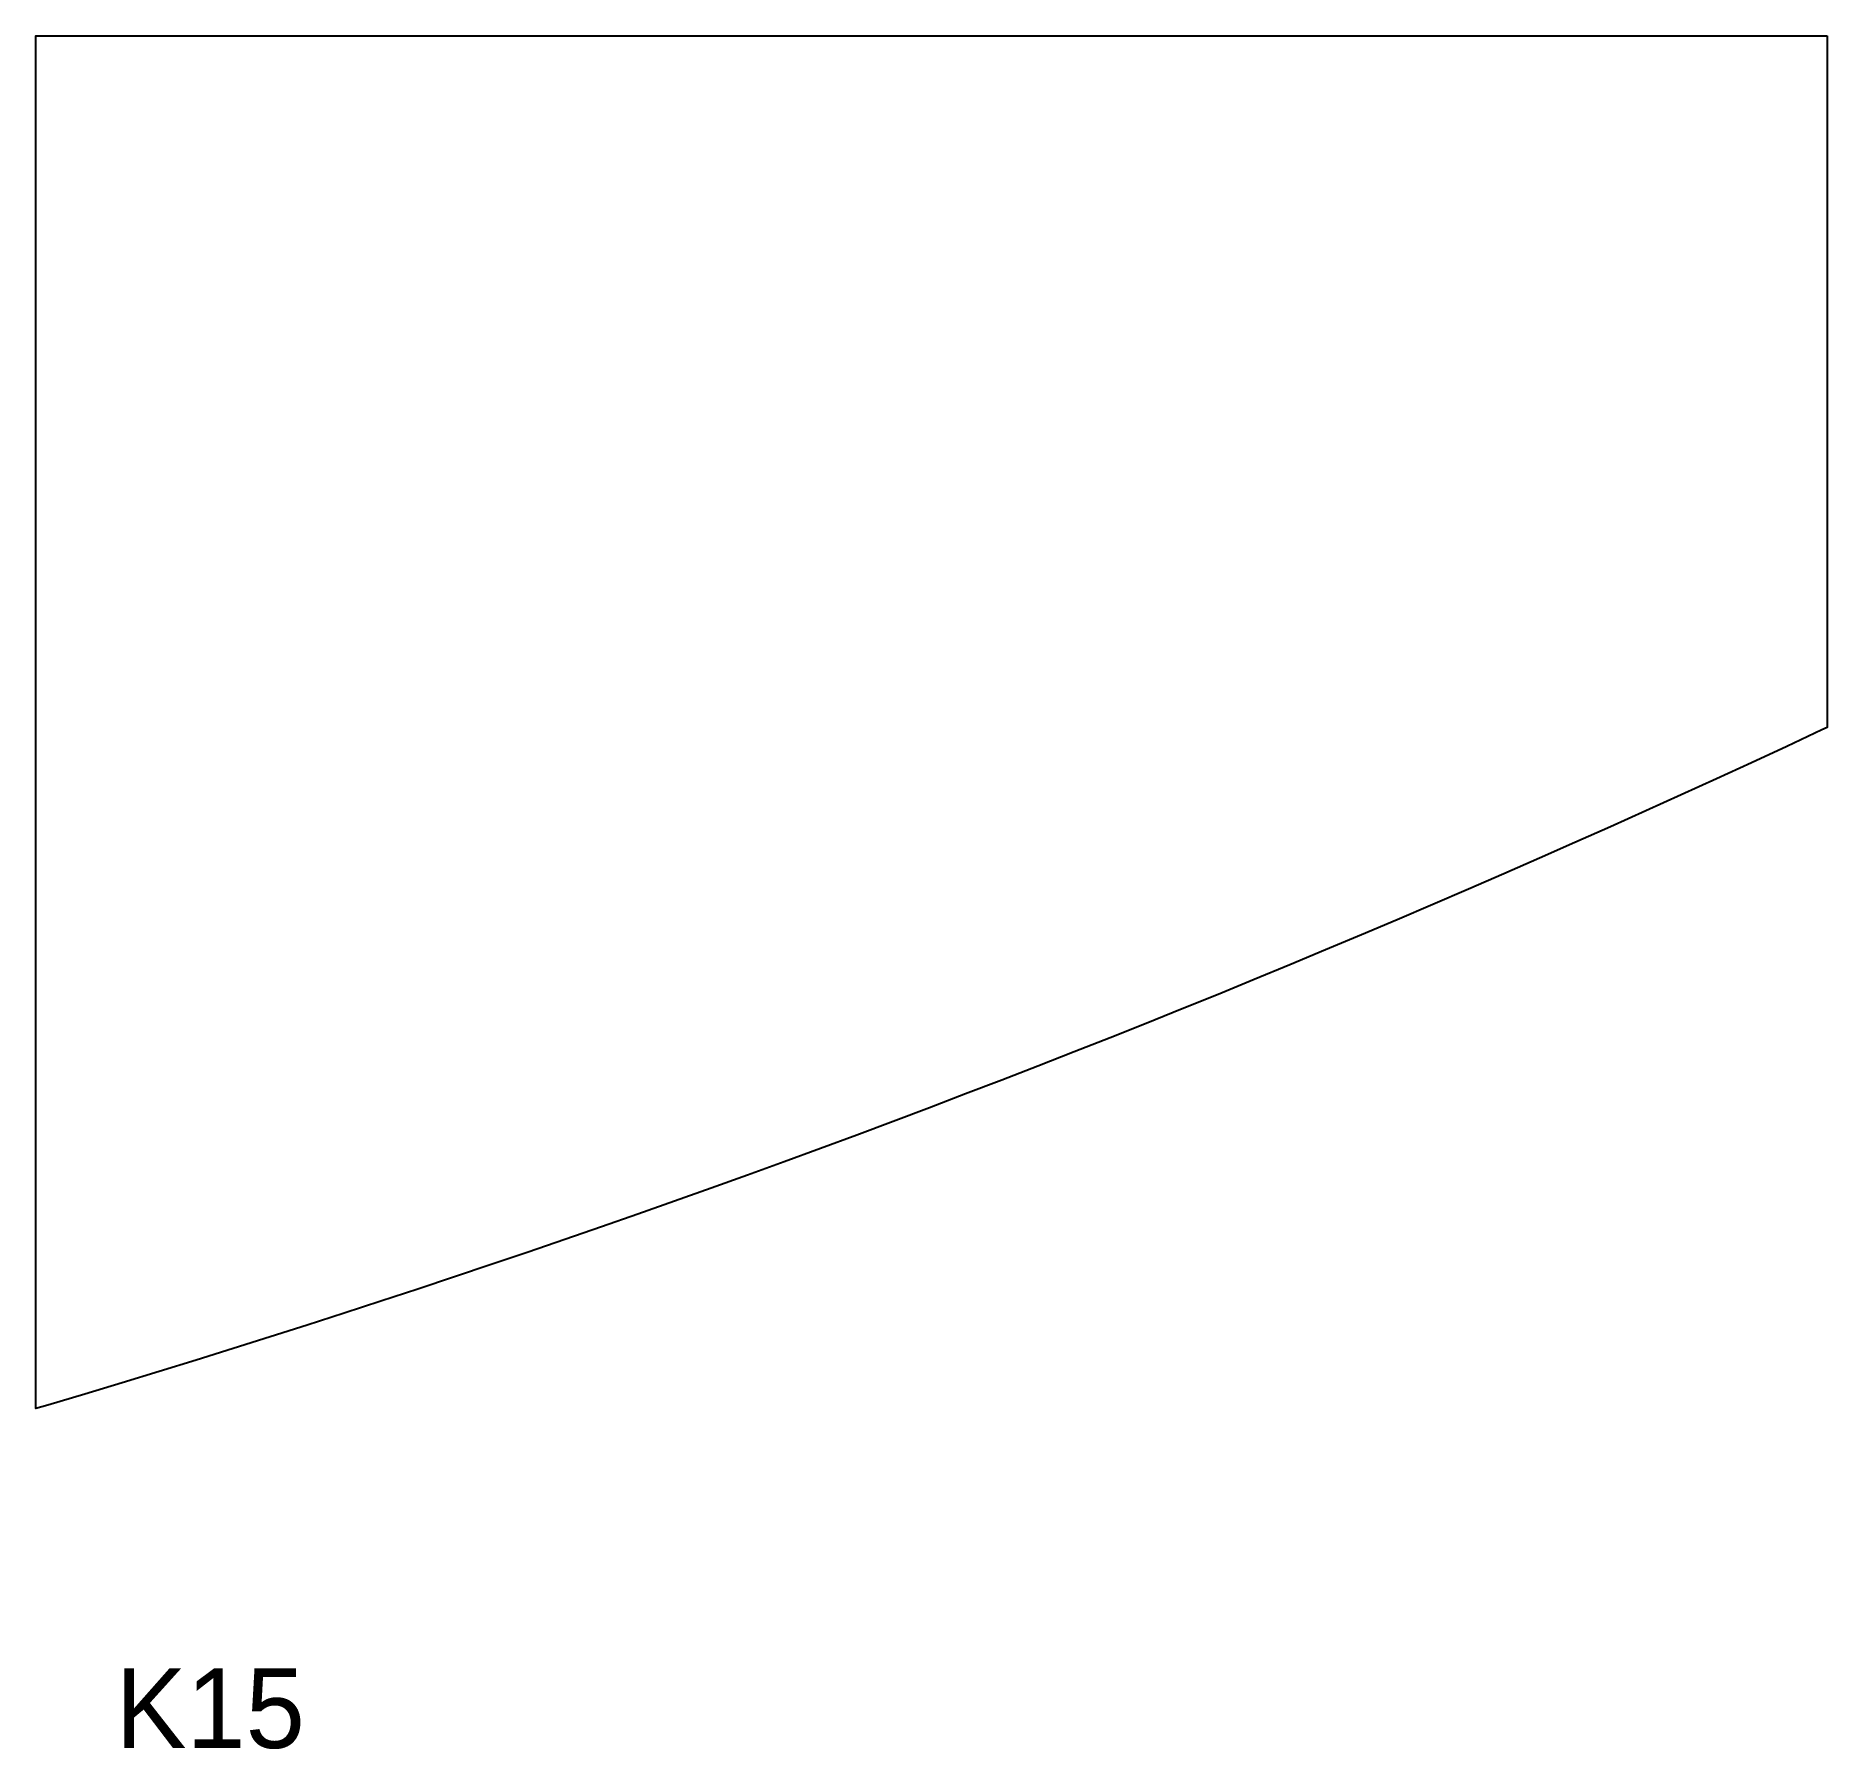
# Model space of a CAD drawing. Header units: millimetres. Extents: x 0 to 900, y 39 to 900.
import ezdxf

# ---------------------------------------------------------------- set-up
doc = ezdxf.new("R2010")
doc.units = ezdxf.units.MM
doc.layers.add('CUT', color=1, linetype='Continuous')
doc.layers.add('ID', color=3, linetype='Continuous')

msp = doc.modelspace()

# ---------------------------------------------------------------- linework, layer by layer
at = {"layer": 'CUT'}
msp.add_lwpolyline([(900, 900), (900, 552.61), (897.35, 551.37), (879.7, 543.12), (862.03, 534.92), (844.33, 526.78), (826.6, 518.7), (808.85, 510.67), (791.08, 502.69), (773.28, 494.77), (755.46, 486.9), (737.61, 479.09), (719.74, 471.33), (701.85, 463.63), (683.93, 455.98), (665.99, 448.39), (648.03, 440.85), (630.04, 433.36), (612.03, 425.94), (594, 418.56), (575.94, 411.25), (557.86, 403.99), (539.76, 396.78), (521.64, 389.63), (503.5, 382.53), (485.33, 375.5), (467.15, 368.51), (448.94, 361.58), (430.71, 354.71), (412.46, 347.9), (394.19, 341.14), (375.9, 334.43), (357.58, 327.79), (339.25, 321.2), (320.9, 314.66), (302.53, 308.18), (284.13, 301.76), (265.72, 295.39), (247.29, 289.08), (228.84, 282.83), (210.37, 276.64), (191.88, 270.5), (173.37, 264.41), (154.85, 258.39), (136.3, 252.42), (117.74, 246.51), (99.16, 240.65), (80.56, 234.85), (61.94, 229.11), (43.31, 223.43), (24.66, 217.8), (5.99, 212.23), (0, 210.47), (0, 900), (900, 900)], close=True, dxfattribs=at)

# ---------------------------------------------------------------- texts
at = {"layer": 'ID'}
msp.add_text('K15', height=40, dxfattribs=at).set_placement((40, 40))

doc.saveas('drawing.dxf')
